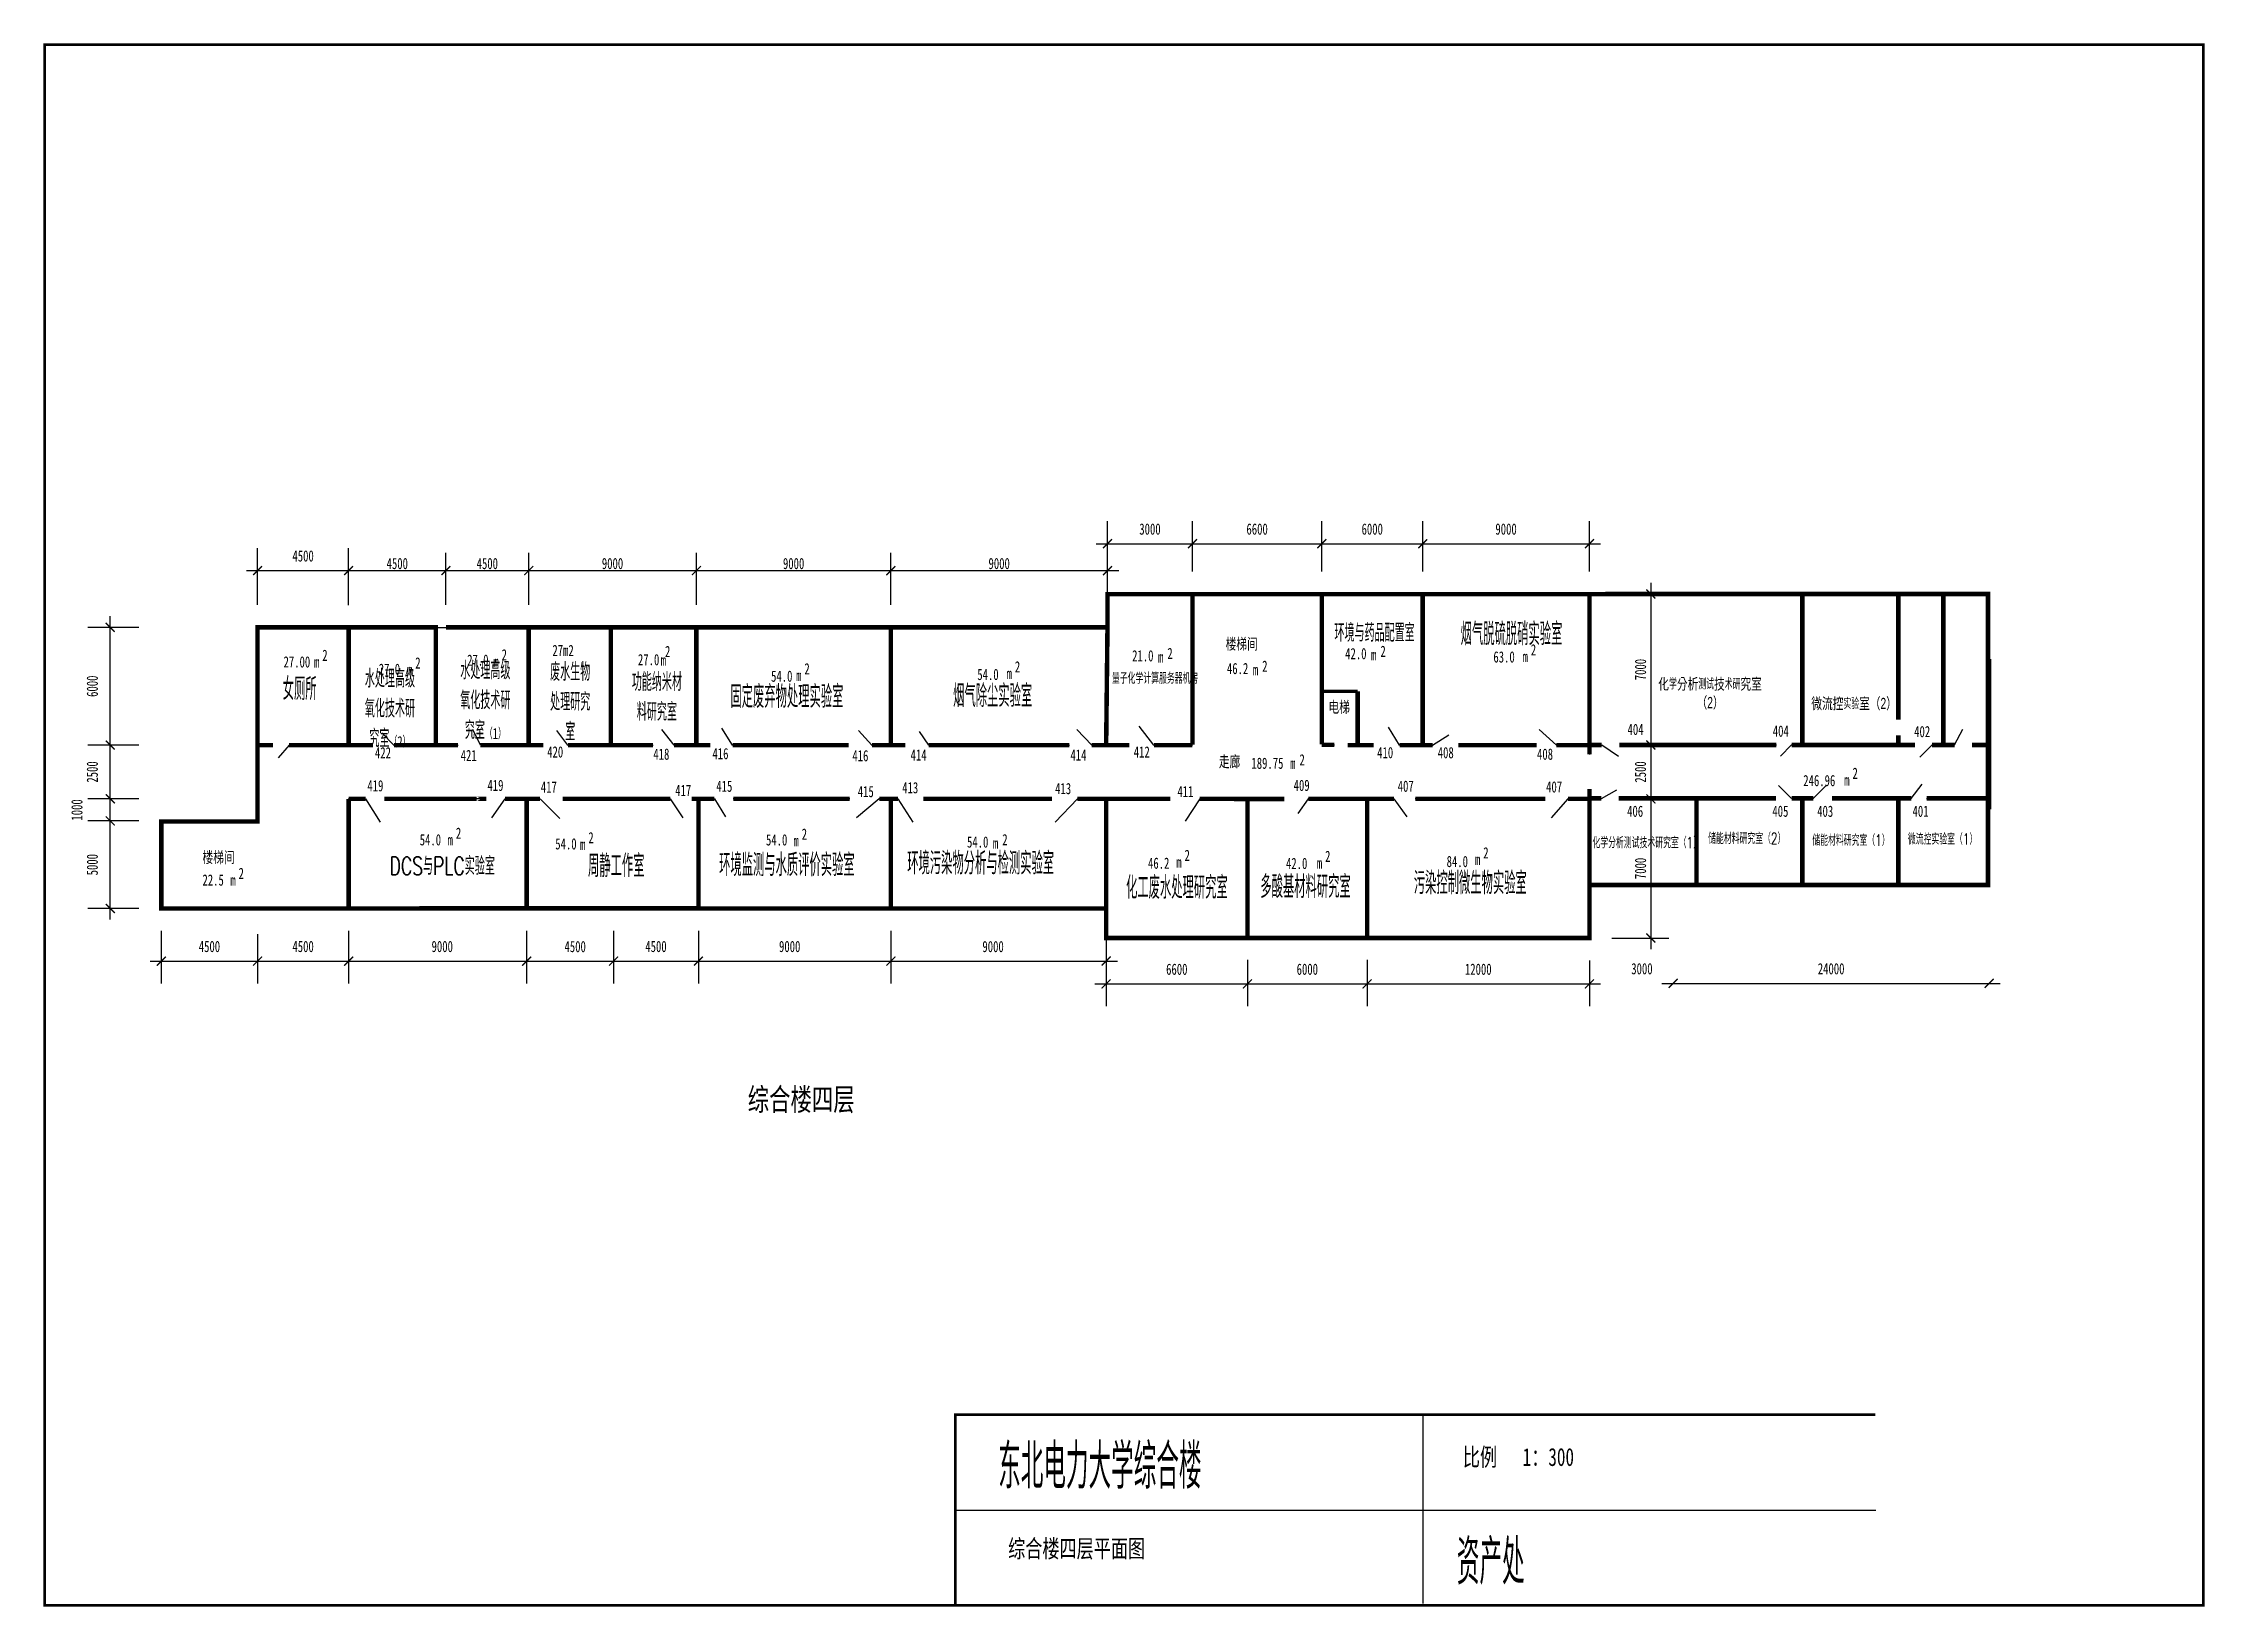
# Model space of a CAD drawing. Extents: x 257 to 1221, y -320 to 378.
import ezdxf

# ---------------------------------------------------------------- set-up
doc = ezdxf.new("R2010")
doc.units = 0
doc.layers.get('0').update_dxf_attribs({"linetype": 'CONTINUOUS'})
doc.layers.get('DEFPOINTS').update_dxf_attribs({"linetype": 'CONTINUOUS'})
doc.styles.get("Standard").update_dxf_attribs({"font": '', "width": 0.7, "height": 5})
doc.styles.get('Standard').set_extended_font_data('FangSong_GB2312')

# ---------------------------------------------------------------- blocks, each defined once
blk = doc.blocks.new('_ARCHTICK')
at = {"color": 0, "linetype": 'ByBlock', "const_width": 0.15}
blk.add_lwpolyline([(-0.5, -0.5), (0.5, 0.5)], dxfattribs=at)

msp = doc.modelspace()

# ---------------------------------------------------------------- linework, layer by layer
at = {"color": 0, "linetype": 'ByBlock'}
for p, q in [((731.58, 142.11), (731.58, 164.58)), ((769.51, 142.11), (769.51, 164.58)), ((827.19, 142.11), (827.19, 164.58)), ((872.23, 142.11), (872.23, 164.58)), ((946.61, 142.11), (946.61, 164.58)), ((726.58, 154.58), (774.51, 154.58)), ((764.51, 154.58), (832.19, 154.58)), ((822.19, 154.58), (877.23, 154.58)), ((867.23, 154.58), (951.61, 154.58)), ((352.39, 127.26), (352.39, 152.58)), ((393.01, 127.19), (393.01, 152.58)), ((393.01, 127.26), (393.01, 152.58)), ((393.01, 127.3), (393.01, 150.58)), ((436.42, 127.3), (436.42, 150.58)), ((473.35, 127.3), (473.35, 150.58)), ((548.15, 127.26), (548.15, 150.58)), ((634.95, 127.28), (634.95, 150.58)), ((634.95, 127.26), (634.95, 150.58)), ((731.58, 127.26), (731.58, 150.58)), ((347.39, 142.58), (398.01, 142.58)), ((388.01, 142.58), (477.36, 142.58)), ((388.01, 142.58), (441.42, 142.58)), ((431.42, 142.58), (478.35, 142.58)), ((467.36, 142.58), (515.43, 142.58)), ((468.35, 142.58), (553.15, 142.58)), ((505.43, 142.58), (597.33, 142.58)), ((543.15, 142.58), (639.95, 142.58)), ((629.95, 142.58), (736.58, 142.58)), ((974.02, 137.11), (974.02, 59.74)), ((956.61, 132.11), (982.02, 132.11)), ((299.43, 117.26), (276.66, 117.26)), ((286.66, 59.74), (286.66, 122.26)), ((473.35, 117.3), (473.35, 64.74)), ((286.66, 35.76), (286.66, 69.74)), ((974.02, 69.74), (974.02, 35.76)), ((299.43, 64.74), (276.66, 64.74)), ((286.66, 40.76), (286.66, 59.27)), ((299.43, 40.76), (276.66, 40.76)), ((286.66, 25.91), (286.66, 40.76)), ((959.69, 40.76), (982.02, 40.76)), ((974.02, 45.76), (974.02, -26.34)), ((299.43, 30.91), (276.66, 30.91)), ((299.43, 30.91), (276.66, 30.91)), ((286.66, -13.14), (286.66, 35.91)), ((299.43, -8.14), (276.66, -8.14)), ((309.43, -18.14), (309.43, -41.63)), ((393.01, -18.11), (393.01, -41.63)), ((393.01, -18.11), (393.01, -41.63)), ((472.43, -18.11), (472.43, -41.63)), ((472.43, -18.11), (472.43, -41.63)), ((511.21, -18.11), (511.21, -41.63)), ((549.07, -18.11), (549.07, -41.63)), ((549.07, -18.11), (549.07, -41.63)), ((634.95, -18.11), (634.95, -41.63)), ((634.95, -18.11), (634.95, -41.63)), ((730.99, -18.11), (730.99, -41.63)), ((352.39, -19.56), (352.39, -41.63)), ((956.61, -21.34), (982.02, -21.34)), ((304.43, -31.63), (357.39, -31.63)), ((347.39, -31.63), (398.01, -31.63)), ((388.01, -31.63), (438.75, -31.63)), ((428.75, -31.63), (477.43, -31.63)), ((467.43, -31.63), (516.21, -31.63)), ((506.21, -31.63), (554.07, -31.63)), ((544.07, -31.63), (593.14, -31.63)), ((583.14, -31.63), (639.95, -31.63)), ((629.95, -31.63), (685.5, -31.63)), ((675.5, -31.63), (735.99, -31.63)), ((730.99, -31.34), (730.99, -51.78)), ((730.99, -31.34), (730.99, -51.78)), ((794.04, -31.02), (794.04, -51.78)), ((847.43, -31.02), (847.43, -51.78)), ((847.43, -31.02), (847.43, -51.78)), ((946.61, -31.34), (946.61, -51.78)), ((725.99, -41.78), (799.04, -41.78)), ((789.04, -41.78), (852.43, -41.78)), ((842.43, -41.78), (951.61, -41.78)), ((978.97, -41.56), (1129.94, -41.56))]:
    msp.add_line(p, q, dxfattribs=at)
for p, q in [((731.58, 132.11), (946.61, 132.11)), ((731.58, 117.26), (731.58, 132.11)), ((769.51, 131.98), (769.51, 64.97)), ((827.19, 132.11), (827.19, 65.11)), ((872.23, 131.98), (872.23, 64.97)), ((946.61, 127.78), (946.61, 60.55)), ((352.39, 117.26), (731.58, 117.26)), ((352.39, 30.64), (352.39, 117.26)), ((393.01, 64.74), (393.01, 117.3)), ((510.01, 115.77), (510.01, 65.17)), ((548.15, 117.3), (548.15, 64.74)), ((634.95, 117.3), (634.95, 64.74)), ((730.99, 117.3), (730.99, 64.74)), ((1124.43, 86.29), (1124.43, 120.46)), ((843.21, 88.72), (843.21, 64.52)), ((413.23, 64.74), (407.89, 70.28)), ((451.78, 64.74), (448.36, 71.74)), ((490.88, 64.74), (485.91, 71.26)), ((538.24, 64.74), (532.72, 71.74)), ((564.28, 64.74), (559.54, 72.23)), ((626.51, 64.74), (620.49, 71.26)), ((651.84, 64.74), (647.74, 70.77)), ((724.54, 64.74), (717.96, 71.74)), ((752.29, 64.74), (745.75, 73.21)), ((861.88, 64.74), (856.92, 72.72)), ((876.63, 64.74), (883.94, 69.31)), ((931.87, 64.74), (924.21, 71.74)), ((1109.53, 64.8), (1113.25, 71.77)), ((352.38, 64.74), (359.26, 64.74)), ((366.42, 64.74), (361.57, 59.08)), ((366.42, 64.74), (393.01, 64.74)), ((387.9, 64.74), (403.87, 64.74)), ((413.23, 64.74), (441.86, 64.74)), ((451.78, 64.74), (479.86, 64.74)), ((490.88, 64.74), (528.88, 64.74)), ((538.24, 64.74), (554.37, 64.74)), ((564.28, 64.74), (616.05, 64.74)), ((626.51, 64.74), (641.38, 64.74)), ((651.84, 64.74), (714.62, 64.74)), ((724.54, 64.74), (741.28, 64.74)), ((752.29, 64.74), (769.51, 64.74)), ((827.19, 64.88), (832.82, 64.88)), ((861.88, 64.74), (876.63, 64.74)), ((888.19, 64.74), (923.06, 64.74)), ((931.87, 64.74), (946.14, 64.74)), ((952.12, 64.8), (959.52, 59.75)), ((1025.85, 64.8), (1030.06, 64.8)), ((1036.79, 64.8), (1031.79, 59.79)), ((1036.79, 64.8), (1047.69, 64.8)), ((1078.51, 64.8), (1091.83, 64.8)), ((1099.47, 64.8), (1094.09, 59.4)), ((1099.47, 64.8), (1109.53, 64.8)), ((1117.36, 64.8), (1124.94, 64.8)), ((1124.43, 15), (1124.43, 48.58)), ((393.01, 40.76), (393.01, -8.11)), ((400.61, 40.76), (393.01, 40.76)), ((400.61, 40.76), (407.01, 30.35)), ((454.38, 40.76), (408.98, 40.76)), ((462.74, 40.76), (456.75, 32.3)), ((472.43, 40.76), (472.43, -8.11)), ((478.43, 40.76), (487.26, 31.96)), ((536.52, 40.76), (509.04, 40.76)), ((536.52, 40.76), (542.08, 32.3)), ((556.24, 40.76), (546.08, 40.76)), ((549.07, 40.76), (549.07, -8.11)), ((556.24, 40.76), (561.09, 32.79)), ((616.58, 40.76), (564.6, 40.76)), ((629.72, 40.76), (619.61, 32.3)), ((638.08, 40.76), (629.72, 40.76)), ((634.95, 40.76), (634.95, -8.11)), ((638.08, 40.76), (644.81, 30.35)), ((706.79, 40.76), (649.43, 40.76)), ((718.14, 40.76), (708.2, 30.35)), ((759.6, 40.76), (718.14, 40.76)), ((730.99, -8.11), (730.99, 40.76)), ((772.74, 40.76), (766.23, 30.84)), ((794.04, 40.76), (794.04, -21.02)), ((821.13, 40.76), (816.45, 34.25)), ((859.36, 40.76), (821.13, 40.76)), ((847.43, -21.02), (847.43, 40.76)), ((859.36, 40.76), (865.21, 32.79)), ((926.87, 40.76), (868.92, 40.76)), ((937.03, 40.76), (929.58, 32.3)), ((946.14, 40.76), (937.03, 40.76)), ((946.61, 45.08), (946.61, -21.34)), ((951.95, 40.98), (958.85, 44.8)), ((1036.79, 40.98), (1031.02, 46.72)), ((1046.45, 40.98), (1052.17, 46.72)), ((1054.86, 40.98), (1071.34, 40.98)), ((1078.51, 40.98), (1090.17, 40.98)), ((1090.17, 40.98), (1095.04, 47.28)), ((1097.06, 40.98), (1124.94, 40.98)), ((309.43, -8.14), (309.43, 30.64)), ((309.43, 30.64), (352.39, 30.64)), ((1124.94, 1.47), (1124.94, 1.47)), ((309.43, -8.14), (730.99, -8.14)), ((730.99, -21.34), (730.99, -8.14)), ((946.61, -21.34), (730.99, -21.34)), ((1074.12, -234.02), (663.69, -234.02)), ((663.69, -234.02), (663.69, -319.07)), ((872.34, -233.73), (872.34, -318.15)), ((663.69, -276.54), (1074.33, -276.54))]:
    msp.add_line(p, q)
for points, const_width in [([(1220.55, -319.07), (257.35, -319.07), (257.35, 377.25), (1220.55, 377.25), (1220.55, -319.07)], 1.2), ([(731.58, 117.26), (731.58, 132.11), (946.61, 132.11), (946.61, 132.11)], 2), ([(769.51, 131.98), (769.51, 64.97)], 2), ([(827.19, 132.11), (827.19, 65.11)], 2), ([(872.23, 131.98), (872.23, 64.97)], 2), ([(1124.43, 30.41), (1124.43, 132.14), (946.61, 132.11)], 2), ([(946.61, 132.11), (946.61, 60.55)], 2), ([(1041.58, 132.13), (1041.58, 64.8)], 2), ([(1084.43, 132.13), (1084.43, 76.01)], 2), ([(1104.48, 132.14), (1104.48, 64.8)], 2), ([(352.38, 64.74), (352.39, 117.26), (393.01, 117.3), (393.01, 64.74)], 2), ([(388.54, 117.26), (431.94, 117.3), (431.94, 64.74)], 2), ([(436.42, 117.3), (731.58, 117.26), (730.99, 64.74)], 2), ([(548.15, 117.3), (548.15, 64.74)], 2), ([(634.95, 117.28), (634.95, 64.74)], 2), ([(946.61, 2.32), (1124.43, 2.32), (1124.43, 104.05)], 2), ([(1124.94, 103.2), (1124.94, 36.06)], 2), ([(1124.94, 103.2), (1124.94, 36.06)], 2), ([(1124.94, 103.2), (1124.94, 36.06)], 2), ([(843.21, 88.72), (827.19, 88.72)], 1.5), ([(843.21, 88.72), (843.21, 88.72), (843.21, 64.52)], 2), ([(1041.58, 72.37), (1041.58, 64.8)], 2), ([(1084.43, 69.12), (1084.43, 64.8)], 2), ([(472.43, -8.11), (309.43, -8.14), (309.43, 30.64), (352.39, 30.64), (352.39, 64.74)], 2), ([(352.38, 64.74), (359.26, 64.74)], 2), ([(366.42, 64.74), (393.01, 64.74)], 2), ([(387.9, 64.74), (403.87, 64.74)], 2), ([(413.23, 64.74), (441.86, 64.74)], 2), ([(479.86, 64.74), (451.78, 64.74)], 2), ([(528.88, 64.74), (490.88, 64.74)], 2), ([(554.37, 64.74), (538.24, 64.74)], 2), ([(564.28, 64.74), (616.05, 64.74)], 2), ([(626.51, 64.74), (641.38, 64.74)], 2), ([(651.84, 64.74), (714.62, 64.74)], 2), ([(724.54, 64.74), (741.28, 64.74)], 2), ([(752.29, 64.74), (769.51, 64.74)], 2), ([(827.19, 64.88), (832.82, 64.88)], 2), ([(838.8, 64.74), (850.31, 64.74)], 2), ([(861.88, 64.74), (876.63, 64.74)], 2), ([(888.19, 64.74), (923.06, 64.74)], 2), ([(931.87, 64.74), (946.14, 64.74)], 2), ([(946.61, 64.8), (952.12, 64.8)], 2), ([(960.02, 64.8), (1018.28, 64.8)], 2), ([(1017.81, 64.8), (1030.06, 64.8)], 2), ([(1036.79, 64.8), (1047.69, 64.8)], 2), ([(1041.58, 64.8), (1078.51, 64.8)], 2), ([(1064.24, 64.8), (1091.83, 64.8)], 2), ([(1099.47, 64.8), (1109.53, 64.8)], 2), ([(1117.36, 64.8), (1124.94, 64.8)], 2), ([(393.01, 40.76), (400.61, 40.76)], 2), ([(393.01, 40.76), (393.01, -8.11)], 2), ([(408.98, 40.76), (450.18, 40.76)], 2), ([(450.18, 40.76), (454.38, 40.76), (450.18, 40.76)], 2), ([(462.74, 40.76), (478.43, 40.76)], 2), ([(472.43, 40.76), (472.43, -8.11)], 2), ([(488.52, 40.76), (498.89, 40.76)], 2), ([(498.89, 40.76), (526.37, 40.76)], 2), ([(509.04, 40.76), (536.52, 40.76)], 2), ([(546.08, 40.76), (556.24, 40.76)], 2), ([(549.07, 40.76), (549.07, -8.11)], 2), ([(564.6, 40.76), (616.58, 40.76)], 2), ([(629.72, 40.76), (638.08, 40.76)], 2), ([(634.95, 40.76), (634.95, -8.11)], 2), ([(706.79, 40.76), (649.43, 40.76)], 2), ([(718.14, 40.76), (759.6, 40.76)], 2), ([(946.61, 45.08), (946.61, -21.34), (730.99, -21.34), (730.99, 40.76)], 2), ([(772.74, 40.76), (810.43, 40.67)], 2), ([(794.04, 40.76), (794.04, -21.02)], 2), ([(859.36, 40.76), (821.13, 40.76)], 2), ([(847.43, 40.76), (847.43, -21.02)], 2), ([(926.87, 40.76), (868.92, 40.76)], 2), ([(937.03, 40.76), (946.14, 40.76)], 2), ([(946.61, 40.98), (951.95, 40.98)], 2), ([(959.69, 40.98), (1018.28, 40.98)], 2), ([(994.37, 40.72), (994.37, 2.32)], 2), ([(1017.81, 40.98), (1029.86, 40.98)], 2), ([(1036.79, 40.98), (1046.45, 40.98)], 2), ([(1041.58, 40.98), (1041.58, 36)], 2), ([(1041.58, 40.98), (1041.58, 5.22)], 2), ([(1041.58, 40.98), (1041.58, 1.47)], 2), ([(1054.86, 40.98), (1078.51, 40.98)], 2), ([(1064.24, 40.98), (1090.17, 40.98)], 2), ([(1084.43, 40.72), (1084.43, 2.32)], 2), ([(1097.06, 40.98), (1124.94, 40.98)], 2), ([(730.99, -8.14), (472.43, -8.11)], 2), ([(1074.12, -234.02), (663.69, -234.02), (663.69, -319.07)], 1.2)]:
    msp.add_lwpolyline(points, dxfattribs=dict(const_width=const_width))
for points, const_width in [([(473.35, 117.3), (473.35, 64.74)], 2), ([(510.01, 117.73), (510.01, 65.17)], 2), ([(395.01, -29.63), (391.01, -33.63)], 0.6), ([(474.43, -29.63), (470.43, -33.63)], 0.6), ([(470.43, -33.63), (474.43, -29.63)], 0.6), ([(849.43, -39.78), (845.43, -43.78)], 0.6), ([(948.61, -39.78), (944.61, -43.78)], 0.6), ([(981.97, -43.56), (985.97, -39.56)], 0.6), ([(985.97, -39.56), (981.97, -43.56)], 0.6), ([(1122.94, -43.56), (1126.94, -39.56)], 0.6)]:
    msp.add_lwpolyline(points, dxfattribs=dict(at, const_width=const_width))
at = {"layer": 'DEFPOINTS', "color": 0, "linetype": 'ByBlock'}
for p in [(769.51, 154.58), (827.19, 154.58), (872.23, 154.58), (946.61, 154.58), (393.01, 142.58), (436.42, 142.58), (473.35, 142.58), (548.15, 142.58), (634.95, 142.58), (731.58, 142.58), (946.61, 132.11), (286.66, 117.26), (393.01, 117.3), (436.42, 117.3), (436.42, 117.3), (473.35, 117.3), (473.35, 117.3), (548.15, 117.26), (548.15, 117.26), (634.95, 117.28), (634.95, 117.26), (731.58, 117.26), (1124.94, 103.2), (1124.94, 103.2), (286.66, 64.74), (946.61, 64.74), (946.61, 64.74), (974.02, 64.74), (286.66, 40.76), (946.14, 40.76), (946.14, 40.76), (974.02, 40.76), (286.66, 30.91), (983.97, 1.72), (983.97, 1.72), (1124.94, 1.47), (1124.94, 1.47), (1124.94, 1.47), (946.61, -21.34), (974.02, -21.34), (352.39, -31.63), (393.01, -31.63), (472.43, -31.63), (472.43, -31.63), (511.21, -31.63), (549.07, -31.63), (634.95, -31.63), (634.95, -31.63), (730.99, -31.63), (794.04, -41.78), (847.43, -41.78), (847.43, -41.78), (946.61, -41.78), (983.97, -41.56), (1124.94, -41.56)]:
    msp.add_point(p, dxfattribs=at)

# ---------------------------------------------------------------- block references
at = {"color": 0, "linetype": 'ByBlock', "xscale": 4, "yscale": 4, "zscale": 4}
for p, rotation in [((731.58, 154.58), 180), ((769.51, 154.58), 180), ((827.19, 154.58), 180), ((872.23, 154.58), 180), ((352.39, 142.58), 180), ((393.01, 142.58), 180), ((393.01, 142.58), 180), ((393.01, 142.58), 180), ((436.42, 142.58), 180), ((473.35, 142.58), 180), ((548.15, 142.58), 180), ((634.95, 142.58), 180), ((974.02, 132.11), 90), ((286.66, 117.26), 90), ((286.66, 64.74), 270), ((286.66, 64.74), 90), ((974.02, 64.74), 270), ((974.02, 64.74), 90), ((286.66, 40.76), 270), ((286.66, 40.76), 90), ((974.02, 40.76), 90), ((974.02, 40.76), 270), ((286.66, 30.91), 270), ((286.66, 30.91), 90), ((286.66, -8.14), 270), ((974.02, -21.34), 270), ((309.43, -31.63), 180), ((352.39, -31.63), 180), ((393.01, -31.63), 180), ((511.21, -31.63), 180), ((549.07, -31.63), 180), ((549.07, -31.63), 180), ((634.95, -31.63), 180), ((730.99, -41.78), 180), ((730.99, -41.78), 180), ((794.04, -41.78), 180)]:
    msp.add_blockref('_ARCHTICK', p, dxfattribs=dict(at, rotation=rotation))
for p in [(769.51, 154.58), (827.19, 154.58), (872.23, 154.58), (946.61, 154.58), (393.01, 142.58), (436.42, 142.58), (473.35, 142.58), (548.15, 142.58), (634.95, 142.58), (731.58, 142.58), (352.39, -31.63), (393.01, -31.63), (472.43, -31.63), (511.21, -31.63), (549.07, -31.63), (634.95, -31.63), (634.95, -31.63), (730.99, -31.63), (794.04, -41.78), (847.43, -41.78), (847.43, -41.78), (946.61, -41.78)]:
    msp.add_blockref('_ARCHTICK', p, dxfattribs=at)

# ---------------------------------------------------------------- texts
at = {"color": 0, "width": 0.7}
for s, p in [('4500', (489.33, -27.63)), ('9000', (675.78, -27.63))]:
    msp.add_text(s, height=5, dxfattribs=at).set_placement(p)
at = {"color": 0, "linetype": 'ByBlock', "attachment_point": 5}
for s, insert, char_height in [('3000', (750.54, 161.08), 5), ('6600', (798.35, 161.08), 5), ('6000', (849.71, 161.08), 5), ('9000', (909.42, 161.08), 5), ('4500', (372.7, 149.08), 5), ('\\A1;4500', (414.71, 145.71), 5), ('4500', (454.88, 145.71), 5), ('9000', (510.75, 145.71), 5), ('9000', (591.55, 145.71), 5), ('9000', (683.26, 145.71), 5), ('{\\Fsimplex,gbcbig|c134;环境与药品配置室}', (850.74, 114.83), 8), ('{\\Fsimplex,gbcbig|c134;烟气脱硫脱硝实验室}', (911.85, 114.28), 10), ('2', (382.46, 104.82), 5), ('2', (462.46, 105.02), 5), ('2', (535.35, 106.52), 5), ('21.0', (747.34, 104.56), 5), ('2', (759.49, 105.65), 5), ('楼梯间', (791.46, 109.61), 5), ('42.0', (842.39, 105.51), 5), ('m', (850.37, 105.03), 5), ('2', (854.55, 106.6), 5), ('63.0', (908.53, 104.03), 5), ('2', (921.64, 107.24), 5), ('27.00', (369.92, 101.82), 5), ('m', (378.76, 101.82), 5), ('27.0', (411.22, 98.55), 5), ('m', (420.24, 98.39), 5), ('2', (423.93, 101.39), 5), ('27.0', (450.66, 102.59), 5), ('m', (458.76, 102.02), 5), ('27.0', (526.86, 102.83), 5), ('m', (533.45, 102.63), 5), ('54.0', (586.25, 95.46), 5), ('m', (593.85, 95.79), 5), ('2', (597.55, 98.79), 5), ('54.0', (678.26, 96.22), 5), ('m', (687.75, 96.66), 5), ('2', (691.44, 99.66), 5), ('{\\Fsimplex,gbcbig|c134;量子化学计算服务器机房}', (752.82, 94.57), 5), ('m', (755.32, 104.08), 5), ('46.2', (789.64, 98.87), 5), ('m', (797.62, 98.38), 5), ('2', (801.79, 99.95), 5), ('m', (917.94, 104.24), 5), ('{\\Fsimplex,gbcbig|c134;女厕所}', (371.17, 89.79), 10), ('{\\Fsimplex,gbcbig|c134;固定废弃物处理实验室}', (588.56, 86.33), 10), ('{\\Fsimplex,gbcbig|c134;烟气除尘实验室}', (680.36, 86.71), 10), ('电梯', (834.95, 81.45), 5), ('422', (408.33, 61.33), 5), ('421', (446.58, 60.11), 5), ('420', (485.17, 61.66), 5), ('418', (532.54, 60.67), 5), ('416', (558.91, 60.89), 5), ('416', (621.34, 59.96), 5), ('414', (647.3, 60.3), 5), ('414', (718.64, 60.3), 5), ('412', (746.88, 61.68), 5), ('189.75', (802.94, 56.61), 5), ('m', (814.25, 56.6), 5), ('2', (818.43, 58.17), 5), ('410', (855.48, 61.34), 5), ('408', (882.5, 61.33), 5), ('408', (926.8, 60.67), 5), ('419', (404.95, 46.56), 5), ('419', (458.52, 46.74), 5), ('417', (482.33, 46.01), 5), ('415', (560.63, 46.37), 5), ('409', (818.21, 46.75), 5), ('407', (864.65, 46.38), 5), ('407', (930.86, 46.05), 5), ('417', (542.28, 44.51), 5), ('415', (623.74, 43.97), 5), ('413', (643.57, 45.69), 5), ('413', (711.8, 45.32), 5), ('411', (766.36, 44.02), 5), ('54.0', (429.49, 22.46), 5), ('m', (438.34, 22.46), 5), ('2', (442.04, 25.45), 5), ('54.0', (489.96, 20.65), 5), ('m', (497.46, 20.44), 5), ('2', (501.16, 23.44), 5), ('54.0', (583.97, 22.42), 5), ('m', (592.66, 22.05), 5), ('2', (596.36, 25.04), 5), ('54.0', (673.67, 21.47), 5), ('m', (681.65, 20.99), 5), ('2', (685.83, 22.56), 5), ('{\\Fsimplex,gbcbig|c134;化学分析测试技术研究室（1）}', (972.21, 21.18), 5), ('{\\Fsimplex,gbcbig|c134;储能材料研究室（2）}', (1016.83, 23.06), 5), ('{\\Fsimplex,gbcbig|c134;储能材料研究室（1）}', (1063.33, 22.26), 5), ('{\\Fsimplex,gbcbig|c134;微流控实验室（1）}', (1104.19, 22.79), 5), ('楼梯间', (334.97, 14.39), 5), ('2', (345.1, 7.5), 5), ('{\\Fsimplex,gbcbig|c134;DCS与PLC实验室}', (434.78, 10.83), 8), ('{\\Fsimplex,gbcbig|c134;环境监测与水质评价实验室}', (588.54, 11.21), 10), ('{\\Fsimplex,gbcbig|c134;环境污染物分析与检测实验室}', (675.01, 11.99), 10), ('46.2', (754.44, 12.03), 5), ('m', (763.46, 12.55), 5), ('2', (767.16, 15.55), 5), ('42.0', (815.99, 11.91), 5), ('m', (826.16, 12.12), 5), ('2', (829.86, 15.12), 5), ('84.0', (887.66, 12.78), 5), ('m', (896.72, 13.71), 5), ('2', (900.42, 16.7), 5), ('22.5', (332.56, 4.51), 5), ('m', (341.41, 4.51), 5), ('{\\Fsimplex,gbcbig|c134;化工废水处理研究室}', (762.56, 1.13), 10), ('{\\Fsimplex,gbcbig|c134;多酸基材料研究室}', (819.95, 1.53), 10), ('{\\Fsimplex,gbcbig|c134;污染控制微生物实验室}', (893.46, 3.18), 10), ('4500', (330.91, -25.13), 5), ('4500', (372.7, -25.13), 5), ('9000', (434.78, -25.13), 5), ('4500', (530.14, -25.13), 5), ('9000', (589.8, -25.13), 5), ('6600', (762.51, -35.28), 5), ('6000', (820.74, -35.28), 5), ('12000', (897.02, -35.28), 5), ('3000', (970.03, -35.06), 5), ('24000', (1054.45, -35.06), 5)]:
    msp.add_mtext(s, dxfattribs=dict(at, insert=insert, char_height=char_height))
for s, insert, char_height, width, attachment_point in [('27m2', (483.93, 109.48), 5, 11.6899, 1), ('{\\Fsimplex,gbcbig|c134;废水生物处理研究室}', (491.87, 101.4), 8, 20.0826, 2), ('{\\Fsimplex,gbcbig|c134;功能纳米材料研究室}', (530.54, 96.91), 8, 24.2872, 2), ('{\\fGulim|b0|i0|c134|p34;化\\Fsimplex,gbcbig|c134;学\\fGulim|b0|i0|c134|p34;分析\\Fsimplex,gbcbig|c134;测试\\fGulim|b0|i0|c134|p34;技\\Fsimplex,gbcbig|c134;术研\\fGulim|b0|i0|c134|p34;究室（2）}', (1000.44, 94.54), 5, 53.7502, 2), ('{\\fGulim|b0|i0|c134|p34;微流控\\Fsimplex,gbcbig|c134;实验\\fGulim|b0|i0|c134|p34;室（2）}', (1045.6, 85.82), 5, 38.4581, 1), ('404', (963.62, 74.25), 5, 25.947, 1), ('404', (1028.42, 73.48), 5, 25.947, 1), ('402', (1091.5, 73.29), 5, 25.947, 1), ('走廊', (781.28, 59.89), 5, 16.6343, 1), ('246.96', (1042.01, 51.42), 5, 25.947, 1), ('m', (1060.27, 51.69), 5, 25.947, 1), ('2', (1063.97, 54.68), 5, 25.947, 1), ('406', (963.43, 37.74), 5, 25.947, 1), ('405', (1028.23, 37.74), 5, 25.947, 1), ('403', (1048.23, 37.74), 5, 25.947, 1), ('401', (1090.76, 37.74), 5, 25.947, 1), ('综合楼四层', (571.06, -88.31), 10, 235.9389, 1), ('{\\Fsimplex,gbcbig|c134;东北电力大学综合楼}', (682.81, -247.06), 20, 175.2918, 1), ('比例   1：300', (890.14, -248.84), 8, 146.8179, 1), ('综合楼四层平面图', (687.26, -289.71), 8, 121.9034, 1), ('{\\Fsimplex,gbcbig|c134;资产处}', (887.47, -289.71), 20, 153.0466, 1)]:
    msp.add_mtext(s, dxfattribs=dict(insert=insert, char_height=char_height, width=width, attachment_point=attachment_point))
for s, insert, char_height, width in [('{\\Fsimplex,gbcbig|c134;\\H1.6x;水处理高级氧化技术研究室\\H0.625x;（}2{\\Fsimplex,gbcbig|c134;）}', (411.44, 81.02), 5, 24.9064), ('{\\Fsimplex,gbcbig|c134;\\H1.6x;水处理高级氧化技术研究室\\H0.625x;（}1{\\Fsimplex,gbcbig|c134;）}', (454.01, 84.69), 5, 24.8085), ('{\\Fsimplex,gbcbig|c134;周静工作室}', (512.41, 10.82), 10, 42.0908)]:
    msp.add_mtext(s, dxfattribs=dict(at, insert=insert, char_height=char_height, width=width))
at = {"color": 0, "linetype": 'ByBlock', "char_height": 5, "attachment_point": 5, "rotation": 90}
for s, insert in [('7000', (969.4, 98.43)), ('6000', (278.66, 91)), ('2500', (278.66, 52.75)), ('2500', (969.4, 52.75)), ('1000', (271.81, 35.81)), ('5000', (278.66, 11.39)), ('7000', (969.4, 9.71))]:
    msp.add_mtext(s, dxfattribs=dict(at, insert=insert))

doc.saveas('drawing.dxf')
